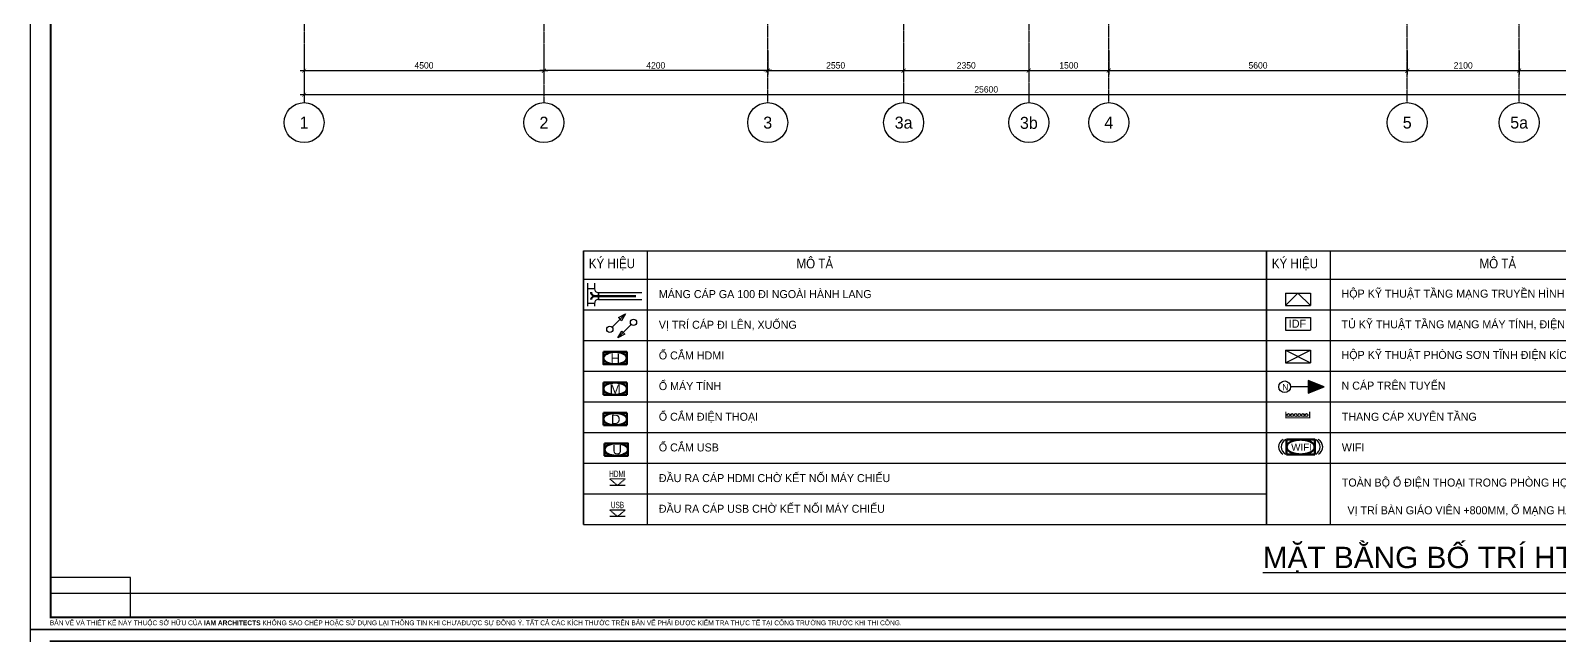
# Model space of a CAD drawing. Header units: inches. Extents: x 1721084 to 1854744, y 225101 to 488646.
# Drawn here: x 1721084 to 1749772, y 287988 to 299326 of the extents above; entities that cross this region are included whole.
import ezdxf
from ezdxf.enums import TextEntityAlignment as Align

# ---------------------------------------------------------------- set-up
doc = ezdxf.new("R2010")
doc.units = ezdxf.units.IN
doc.header["$MEASUREMENT"] = 0
for name, pattern in [('DASHDOT', [25.4, 12.7, -6.35, 0, -6.35]), ('DASHED', [19.05, 12.7, -6.35]), ('X-PL-T3$0$X-GRID-TYPICAL$0$CENTER2', [1.125, 0.75, -0.125, 0.125, -0.125]), ('XR-EX-P-03$0$HIDDEN', [9.525, 6.35, -3.175])]:
    doc.linetypes.add(name, pattern=pattern)
for name, color, linetype in [('0-Khungten', 255, 'Continuous'), ('3', 50, 'Continuous'), ('A-ANNO-DIM 100', 252, 'Continuous'), ('DUCT', 11, 'Continuous'), ('Duong Day', 1, 'Continuous'), ('I.A.M TITLEBLOCK - A2 -H$0$A-TBLK-TEXT', 250, 'Continuous'), ('mang', 5, 'Continuous'), ('PCCC', 11, 'Continuous'), ('PN', 2, 'Continuous'), ('SYMBOL', 1, 'Continuous'), ('TBD', 2, 'Continuous'), ('TEXT', 9, 'Continuous'), ('X-PL-T3$0$A-XREF', 250, 'Continuous'), ('X-PL-T3$0$X-GRID-TYPICAL$0$A-ANNO-DIM 75', 250, 'Continuous'), ('X-PL-T3$0$X-GRID-TYPICAL$0$A-GRID', 250, 'X-PL-T3$0$X-GRID-TYPICAL$0$CENTER2'), ('X-PL-T3$0$X-GRID-TYPICAL$0$A-GRID-SYMB', 250, 'Continuous'), ('X-PL-T3$0$X-PL-T3$0$A-XREF', 250, 'Continuous'), ('Xref$0$noi that13-5-2008$0$ID-FURN-ROOM-N', 6, 'Continuous')]:
    doc.layers.add(name, color=color, linetype=linetype)
for name, color, linetype, lineweight in [('TTLL', 252, 'DASHED', 50), ('XR-EX-P-03$0$OAP040__', 4, 'Continuous', 25), ('XR-EX-P-03$0$OAP6444_COM_E', 30, 'Continuous', 25)]:
    doc.layers.add(name, color=color, linetype=linetype, lineweight=lineweight)
doc.styles.add('ARIAL', font='arial.ttf')
doc.styles.add('I.A.M TITLEBLOCK - A2 -H$0$TITLE BLOCK', font='arial.ttf')
doc.styles.add('TEXT1', font='vharial.ttf', dxfattribs={"width": 0.85, "height": 200})
doc.styles.add('VNCC-text khungdam', font='vhblack.ttf')
doc.styles.add('VNCC-VnAvantH', font='vhavan.ttf')
doc.styles.add('X-PL-T3$0$X-GRID-TYPICAL$0$HDUNGARC', font='vn_vni.shx')
doc.styles.add('X-PL-T3$0$X-GRID-TYPICAL$0$SYMBTEXT', font='VAVON_.TTF')
doc.styles.add('XR-EX-P-03$0$Standard', font='arial.ttf')
doc.styles.add('XR-EX-P-03$0$Vn-Vni', font='vn_vni.shx', dxfattribs={"width": 0.75})
doc.styles.add('Xref$0$noi that13-5-2008$0$Arial', font='arial.ttf')
doc.dimstyles.new('X-PL-T3$0$X-GRID-TYPICAL$0$DIM-75', dxfattribs={"dimscale": 75, "dimtxt": 1.6, "dimasz": 1, "dimexe": 1, "dimexo": 1, "dimgap": 0.5, "dimtad": 1, "dimdec": 0, "dimzin": 0, "dimdsep": 46, "dimtxsty": 'X-PL-T3$0$X-GRID-TYPICAL$0$HDUNGARC', "dimblk": 'X-PL-T3$0$X-GRID-TYPICAL$0$_ArchTick', "dimcen": 2, "dimdle": 1, "dimclrd": 256, "dimclre": 9, "dimclrt": 3, "dimadec": 0, "dimazin": 0, "dimtfac": 1, "dimtdec": 0, "dimtix": 1, "dimtmove": 2, "dimatfit": 2, "dimfxl": 1, "dimtolj": 1, "dimtzin": 0, "dimarcsym": 2})

# ---------------------------------------------------------------- blocks, each defined once
blk = doc.blocks.new('X-PL-T3$0$X-GRID-TYPICAL$0$SYMB-GRID')
blk.add_circle((0, 0), 5)
at = {"color": 2, "style": 'X-PL-T3$0$X-GRID-TYPICAL$0$SYMBTEXT', "flags": 4}
blk.add_attdef('NUM', text='', height=3, dxfattribs=at).set_placement((0, 0), align=Align.MIDDLE)
blk = doc.blocks.new('X-PL-T3$0$X-GRID-TYPICAL$0$_ArchTick')
at = {"color": 0, "linetype": 'ByBlock', "const_width": 0.15}
blk.add_lwpolyline([(-0.5, -0.48), (0.5, 0.52)], dxfattribs=at)
blk = doc.blocks.new('*D350')
at = {"layer": 'Defpoints', "color": 0, "transparency": 16777216}
for p in [(0, -2600), (4500, -2600), (4500, -3050)]:
    blk.add_point(p, dxfattribs=at)
at = {"layer": 'X-PL-T3$0$X-GRID-TYPICAL$0$A-ANNO-DIM 75', "color": 9, "lineweight": -2, "transparency": 16777216}
for p, q in [((0, -2675), (0, -3125)), ((4500, -2675), (4500, -3125))]:
    blk.add_line(p, q, dxfattribs=at)
at = {"layer": 'X-PL-T3$0$X-GRID-TYPICAL$0$A-ANNO-DIM 75', "lineweight": -2, "transparency": 16777216}
blk.add_line((-75, -3050), (4575, -3050), dxfattribs=at)
at = {"layer": 'X-PL-T3$0$X-GRID-TYPICAL$0$A-ANNO-DIM 75', "lineweight": -2, "transparency": 16777216, "xscale": 75, "yscale": 75, "zscale": 75, "rotation": 180}
blk.add_blockref('X-PL-T3$0$X-GRID-TYPICAL$0$_ArchTick', (0, -3050), dxfattribs=at)
at = {"layer": 'X-PL-T3$0$X-GRID-TYPICAL$0$A-ANNO-DIM 75', "lineweight": -2, "transparency": 16777216, "xscale": 75, "yscale": 75, "zscale": 75}
blk.add_blockref('X-PL-T3$0$X-GRID-TYPICAL$0$_ArchTick', (4500, -3050), dxfattribs=at)
at = {"layer": 'X-PL-T3$0$X-GRID-TYPICAL$0$A-ANNO-DIM 75', "color": 3, "transparency": 16777216, "insert": (2250, -2952.5), "char_height": 120, "attachment_point": 5, "style": 'X-PL-T3$0$X-GRID-TYPICAL$0$HDUNGARC'}
blk.add_mtext('\\A1;4500', dxfattribs=at)
blk = doc.blocks.new('*D351')
at = {"layer": 'Defpoints', "color": 0, "transparency": 16777216}
for p in [(8700, -2600), (11250, -2600), (11250, -3050)]:
    blk.add_point(p, dxfattribs=at)
at = {"layer": 'X-PL-T3$0$X-GRID-TYPICAL$0$A-ANNO-DIM 75', "color": 9, "lineweight": -2, "transparency": 16777216}
for p, q in [((8700, -2675), (8700, -3125)), ((11250, -2675), (11250, -3125))]:
    blk.add_line(p, q, dxfattribs=at)
at = {"layer": 'X-PL-T3$0$X-GRID-TYPICAL$0$A-ANNO-DIM 75', "lineweight": -2, "transparency": 16777216}
blk.add_line((8625, -3050), (11325, -3050), dxfattribs=at)
at = {"layer": 'X-PL-T3$0$X-GRID-TYPICAL$0$A-ANNO-DIM 75', "lineweight": -2, "transparency": 16777216, "xscale": 75, "yscale": 75, "zscale": 75, "rotation": 180}
blk.add_blockref('X-PL-T3$0$X-GRID-TYPICAL$0$_ArchTick', (8700, -3050), dxfattribs=at)
at = {"layer": 'X-PL-T3$0$X-GRID-TYPICAL$0$A-ANNO-DIM 75', "lineweight": -2, "transparency": 16777216, "xscale": 75, "yscale": 75, "zscale": 75}
blk.add_blockref('X-PL-T3$0$X-GRID-TYPICAL$0$_ArchTick', (11250, -3050), dxfattribs=at)
at = {"layer": 'X-PL-T3$0$X-GRID-TYPICAL$0$A-ANNO-DIM 75', "color": 3, "transparency": 16777216, "insert": (9975, -2952.5), "char_height": 120, "attachment_point": 5, "style": 'X-PL-T3$0$X-GRID-TYPICAL$0$HDUNGARC'}
blk.add_mtext('\\A1;2550', dxfattribs=at)
blk = doc.blocks.new('*D352')
at = {"layer": 'Defpoints', "color": 0, "transparency": 16777216}
for p in [(15100, -2600), (20700, -2600), (20700, -3050)]:
    blk.add_point(p, dxfattribs=at)
at = {"layer": 'X-PL-T3$0$X-GRID-TYPICAL$0$A-ANNO-DIM 75', "color": 9, "lineweight": -2, "transparency": 16777216}
for p, q in [((15100, -2675), (15100, -3125)), ((20700, -2675), (20700, -3125))]:
    blk.add_line(p, q, dxfattribs=at)
at = {"layer": 'X-PL-T3$0$X-GRID-TYPICAL$0$A-ANNO-DIM 75', "lineweight": -2, "transparency": 16777216}
blk.add_line((15025, -3050), (20775, -3050), dxfattribs=at)
at = {"layer": 'X-PL-T3$0$X-GRID-TYPICAL$0$A-ANNO-DIM 75', "lineweight": -2, "transparency": 16777216, "xscale": 75, "yscale": 75, "zscale": 75, "rotation": 180}
blk.add_blockref('X-PL-T3$0$X-GRID-TYPICAL$0$_ArchTick', (15100, -3050), dxfattribs=at)
at = {"layer": 'X-PL-T3$0$X-GRID-TYPICAL$0$A-ANNO-DIM 75', "lineweight": -2, "transparency": 16777216, "xscale": 75, "yscale": 75, "zscale": 75}
blk.add_blockref('X-PL-T3$0$X-GRID-TYPICAL$0$_ArchTick', (20700, -3050), dxfattribs=at)
at = {"layer": 'X-PL-T3$0$X-GRID-TYPICAL$0$A-ANNO-DIM 75', "color": 3, "transparency": 16777216, "insert": (17900, -2952.5), "char_height": 120, "attachment_point": 5, "style": 'X-PL-T3$0$X-GRID-TYPICAL$0$HDUNGARC'}
blk.add_mtext('\\A1;5600', dxfattribs=at)
blk = doc.blocks.new('*D353')
at = {"layer": 'Defpoints', "color": 0, "transparency": 16777216}
for p in [(20700, -2600), (22800, -2600), (22800, -3050)]:
    blk.add_point(p, dxfattribs=at)
at = {"layer": 'X-PL-T3$0$X-GRID-TYPICAL$0$A-ANNO-DIM 75', "color": 9, "lineweight": -2, "transparency": 16777216}
for p, q in [((20700, -2675), (20700, -3125)), ((22800, -2675), (22800, -3125))]:
    blk.add_line(p, q, dxfattribs=at)
at = {"layer": 'X-PL-T3$0$X-GRID-TYPICAL$0$A-ANNO-DIM 75', "lineweight": -2, "transparency": 16777216}
blk.add_line((20625, -3050), (22875, -3050), dxfattribs=at)
at = {"layer": 'X-PL-T3$0$X-GRID-TYPICAL$0$A-ANNO-DIM 75', "lineweight": -2, "transparency": 16777216, "xscale": 75, "yscale": 75, "zscale": 75, "rotation": 180}
blk.add_blockref('X-PL-T3$0$X-GRID-TYPICAL$0$_ArchTick', (20700, -3050), dxfattribs=at)
at = {"layer": 'X-PL-T3$0$X-GRID-TYPICAL$0$A-ANNO-DIM 75', "lineweight": -2, "transparency": 16777216, "xscale": 75, "yscale": 75, "zscale": 75}
blk.add_blockref('X-PL-T3$0$X-GRID-TYPICAL$0$_ArchTick', (22800, -3050), dxfattribs=at)
at = {"layer": 'X-PL-T3$0$X-GRID-TYPICAL$0$A-ANNO-DIM 75', "color": 3, "transparency": 16777216, "insert": (21750, -2953), "char_height": 120, "attachment_point": 5, "style": 'X-PL-T3$0$X-GRID-TYPICAL$0$HDUNGARC'}
blk.add_mtext('\\A1;2100', dxfattribs=at)
blk = doc.blocks.new('*D354')
at = {"layer": 'Defpoints', "color": 0, "transparency": 16777216}
for p in [(0, -2600), (25600, -2600), (25600, -3500)]:
    blk.add_point(p, dxfattribs=at)
at = {"layer": 'X-PL-T3$0$X-GRID-TYPICAL$0$A-ANNO-DIM 75', "color": 9, "lineweight": -2, "transparency": 16777216}
for p, q in [((0, -2675), (0, -3575)), ((25600, -2675), (25600, -3575))]:
    blk.add_line(p, q, dxfattribs=at)
at = {"layer": 'X-PL-T3$0$X-GRID-TYPICAL$0$A-ANNO-DIM 75', "lineweight": -2, "transparency": 16777216}
blk.add_line((-75, -3500), (25675, -3500), dxfattribs=at)
at = {"layer": 'X-PL-T3$0$X-GRID-TYPICAL$0$A-ANNO-DIM 75', "lineweight": -2, "transparency": 16777216, "xscale": 75, "yscale": 75, "zscale": 75, "rotation": 180}
blk.add_blockref('X-PL-T3$0$X-GRID-TYPICAL$0$_ArchTick', (0, -3500), dxfattribs=at)
at = {"layer": 'X-PL-T3$0$X-GRID-TYPICAL$0$A-ANNO-DIM 75', "lineweight": -2, "transparency": 16777216, "xscale": 75, "yscale": 75, "zscale": 75}
blk.add_blockref('X-PL-T3$0$X-GRID-TYPICAL$0$_ArchTick', (25600, -3500), dxfattribs=at)
at = {"layer": 'X-PL-T3$0$X-GRID-TYPICAL$0$A-ANNO-DIM 75', "color": 3, "transparency": 16777216, "insert": (12800, -3402.5), "char_height": 120, "attachment_point": 5, "style": 'X-PL-T3$0$X-GRID-TYPICAL$0$HDUNGARC'}
blk.add_mtext('\\A1;25600', dxfattribs=at)
blk = doc.blocks.new('*D364')
at = {"layer": 'Defpoints', "color": 0, "transparency": 16777216}
for p in [(4500, -2600), (8700, -2600), (4500, -3050)]:
    blk.add_point(p, dxfattribs=at)
at = {"layer": 'X-PL-T3$0$X-GRID-TYPICAL$0$A-ANNO-DIM 75', "color": 9, "lineweight": -2, "transparency": 16777216}
for p, q in [((4500, -2675), (4500, -3125)), ((8700, -2675), (8700, -3125))]:
    blk.add_line(p, q, dxfattribs=at)
at = {"layer": 'X-PL-T3$0$X-GRID-TYPICAL$0$A-ANNO-DIM 75', "lineweight": -2, "transparency": 16777216}
blk.add_line((8775, -3050), (4425, -3050), dxfattribs=at)
at = {"layer": 'X-PL-T3$0$X-GRID-TYPICAL$0$A-ANNO-DIM 75', "lineweight": -2, "transparency": 16777216, "xscale": 75, "yscale": 75, "zscale": 75, "rotation": 180}
blk.add_blockref('X-PL-T3$0$X-GRID-TYPICAL$0$_ArchTick', (4500, -3050), dxfattribs=at)
at = {"layer": 'X-PL-T3$0$X-GRID-TYPICAL$0$A-ANNO-DIM 75', "lineweight": -2, "transparency": 16777216, "xscale": 75, "yscale": 75, "zscale": 75}
blk.add_blockref('X-PL-T3$0$X-GRID-TYPICAL$0$_ArchTick', (8700, -3050), dxfattribs=at)
at = {"layer": 'X-PL-T3$0$X-GRID-TYPICAL$0$A-ANNO-DIM 75', "color": 3, "transparency": 16777216, "insert": (6600, -2952.5), "char_height": 120, "attachment_point": 5, "style": 'X-PL-T3$0$X-GRID-TYPICAL$0$HDUNGARC'}
blk.add_mtext('\\A1;4200', dxfattribs=at)
blk = doc.blocks.new('*D343')
at = {"layer": 'Defpoints', "color": 0, "transparency": 16777216}
for p in [(22800, -2600), (25600, -2600), (25600, -3050)]:
    blk.add_point(p, dxfattribs=at)
at = {"layer": 'X-PL-T3$0$X-GRID-TYPICAL$0$A-ANNO-DIM 75', "color": 9, "lineweight": -2, "transparency": 16777216}
for p, q in [((22800, -2675), (22800, -3125)), ((25600, -2675), (25600, -3125))]:
    blk.add_line(p, q, dxfattribs=at)
at = {"layer": 'X-PL-T3$0$X-GRID-TYPICAL$0$A-ANNO-DIM 75', "lineweight": -2, "transparency": 16777216}
blk.add_line((22725, -3050), (25675, -3050), dxfattribs=at)
at = {"layer": 'X-PL-T3$0$X-GRID-TYPICAL$0$A-ANNO-DIM 75', "lineweight": -2, "transparency": 16777216, "xscale": 75, "yscale": 75, "zscale": 75, "rotation": 180}
blk.add_blockref('X-PL-T3$0$X-GRID-TYPICAL$0$_ArchTick', (22800, -3050), dxfattribs=at)
at = {"layer": 'X-PL-T3$0$X-GRID-TYPICAL$0$A-ANNO-DIM 75', "lineweight": -2, "transparency": 16777216, "xscale": 75, "yscale": 75, "zscale": 75}
blk.add_blockref('X-PL-T3$0$X-GRID-TYPICAL$0$_ArchTick', (25600, -3050), dxfattribs=at)
at = {"layer": 'X-PL-T3$0$X-GRID-TYPICAL$0$A-ANNO-DIM 75', "color": 3, "transparency": 16777216, "insert": (24200, -2953), "char_height": 120, "attachment_point": 5, "style": 'X-PL-T3$0$X-GRID-TYPICAL$0$HDUNGARC'}
blk.add_mtext('\\A1;2800', dxfattribs=at)
blk = doc.blocks.new('*D366')
at = {"layer": 'Defpoints', "color": 0, "transparency": 16777216}
for p in [(11250, -2600), (13600, -2600), (13600, -3050)]:
    blk.add_point(p, dxfattribs=at)
at = {"layer": 'X-PL-T3$0$X-GRID-TYPICAL$0$A-ANNO-DIM 75', "color": 9, "lineweight": -2, "transparency": 16777216}
for p, q in [((11250, -2675), (11250, -3125)), ((13600, -2675), (13600, -3125))]:
    blk.add_line(p, q, dxfattribs=at)
at = {"layer": 'X-PL-T3$0$X-GRID-TYPICAL$0$A-ANNO-DIM 75', "lineweight": -2, "transparency": 16777216}
blk.add_line((11175, -3050), (13675, -3050), dxfattribs=at)
at = {"layer": 'X-PL-T3$0$X-GRID-TYPICAL$0$A-ANNO-DIM 75', "lineweight": -2, "transparency": 16777216, "xscale": 75, "yscale": 75, "zscale": 75, "rotation": 180}
blk.add_blockref('X-PL-T3$0$X-GRID-TYPICAL$0$_ArchTick', (11250, -3050), dxfattribs=at)
at = {"layer": 'X-PL-T3$0$X-GRID-TYPICAL$0$A-ANNO-DIM 75', "lineweight": -2, "transparency": 16777216, "xscale": 75, "yscale": 75, "zscale": 75}
blk.add_blockref('X-PL-T3$0$X-GRID-TYPICAL$0$_ArchTick', (13600, -3050), dxfattribs=at)
at = {"layer": 'X-PL-T3$0$X-GRID-TYPICAL$0$A-ANNO-DIM 75', "color": 3, "transparency": 16777216, "insert": (12425, -2952.5), "char_height": 120, "attachment_point": 5, "style": 'X-PL-T3$0$X-GRID-TYPICAL$0$HDUNGARC'}
blk.add_mtext('\\A1;2350', dxfattribs=at)
blk = doc.blocks.new('*D367')
at = {"layer": 'Defpoints', "color": 0, "transparency": 16777216}
for p in [(13600, -2600), (15100, -2600), (15100, -3050)]:
    blk.add_point(p, dxfattribs=at)
at = {"layer": 'X-PL-T3$0$X-GRID-TYPICAL$0$A-ANNO-DIM 75', "color": 9, "lineweight": -2, "transparency": 16777216}
for p, q in [((13600, -2675), (13600, -3125)), ((15100, -2675), (15100, -3125))]:
    blk.add_line(p, q, dxfattribs=at)
at = {"layer": 'X-PL-T3$0$X-GRID-TYPICAL$0$A-ANNO-DIM 75', "lineweight": -2, "transparency": 16777216}
blk.add_line((13525, -3050), (15175, -3050), dxfattribs=at)
at = {"layer": 'X-PL-T3$0$X-GRID-TYPICAL$0$A-ANNO-DIM 75', "lineweight": -2, "transparency": 16777216, "xscale": 75, "yscale": 75, "zscale": 75, "rotation": 180}
blk.add_blockref('X-PL-T3$0$X-GRID-TYPICAL$0$_ArchTick', (13600, -3050), dxfattribs=at)
at = {"layer": 'X-PL-T3$0$X-GRID-TYPICAL$0$A-ANNO-DIM 75', "lineweight": -2, "transparency": 16777216, "xscale": 75, "yscale": 75, "zscale": 75}
blk.add_blockref('X-PL-T3$0$X-GRID-TYPICAL$0$_ArchTick', (15100, -3050), dxfattribs=at)
at = {"layer": 'X-PL-T3$0$X-GRID-TYPICAL$0$A-ANNO-DIM 75', "color": 3, "transparency": 16777216, "insert": (14350, -2952.5), "char_height": 120, "attachment_point": 5, "style": 'X-PL-T3$0$X-GRID-TYPICAL$0$HDUNGARC'}
blk.add_mtext('\\A1;1500', dxfattribs=at)
blk = doc.blocks.new('I.A.M TITLEBLOCK - A2 -H')
at = {"const_width": 0.5}
blk.add_lwpolyline([(5, 3), (592, 3), (590, 417), (5, 417)], close=True, dxfattribs=at)
at = {"layer": 'Defpoints'}
blk.add_lwpolyline([(0, 420), (594, 420), (594, 0), (0, 0)], close=True, dxfattribs=at)
at = {"layer": 'Defpoints', "color": 8}
blk.add_lwpolyline([(5, 3), (25, 3), (25, 13), (5, 13)], close=True, dxfattribs=at)
at = {"layer": 'I.A.M TITLEBLOCK - A2 -H$0$A-TBLK-TEXT', "color": 2, "lineweight": 0, "insert": (4.81, 2.24), "char_height": 1.2, "width": 216.8663, "attachment_point": 1, "style": 'I.A.M TITLEBLOCK - A2 -H$0$TITLE BLOCK'}
blk.add_mtext('\\pt1.8;{\\fVNI-Avo|b0|i0|c0|p2;BAÛN VEÕ VAØ THIEÁT KEÁ NAØY THUOÄC SÔÛ HÖÕU CUÛA \\fVNI-Avo|b1|i0|c0|p2;IAM ARCHITECTS\\fVNI-Avo|b0|i0|c0|p2; KHOÂNG SAO CHEÙP HOAËC SÖÛ DUÏNG LAÏI THOÂNG TIN KHI CHÖAÑÖÔÏC SÖÏ ÑOÀNG YÙ. TAÁT CAÛ CAÙC KÍCH THÖÔÙC TREÂN BAÛN VEÕ PHAÛI ÑÖÔÏC KIEÅM TRA THÖÏC TEÁ TAÏI COÂNG TRÖÔØNG TRÖÔÙC KHI THI COÂNG.}', dxfattribs=at)
blk = doc.blocks.new('O MANG')
at = {"layer": 'TTLL', "color": 2, "linetype": 'ByBlock', "ltscale": 250}
blk.add_lwpolyline([(-192676, 105212), (-192091, 105212), (-192091, 104905), (-192676, 104905)], close=True, dxfattribs=at)
at = {"layer": 'TTLL', "color": 7, "linetype": 'ByBlock', "ltscale": 250}
blk.add_ellipse((-192383, 105059), major_axis=(-293, 0), ratio=0.525838, dxfattribs=at)
at = {"layer": 'Xref$0$noi that13-5-2008$0$ID-FURN-ROOM-N', "insert": (-192611, 104931), "char_height": 236.4, "width": 579.73, "attachment_point": 7, "style": 'Xref$0$noi that13-5-2008$0$Arial'}
blk.add_mtext(' M', dxfattribs=at)
blk = doc.blocks.new('O DIEN THOAI')
at = {"layer": 'TTLL', "color": 2, "linetype": 'ByBlock', "ltscale": 250}
blk.add_lwpolyline([(-192674, 104452), (-192089, 104452), (-192089, 104145), (-192674, 104145)], close=True, dxfattribs=at)
at = {"layer": 'TTLL', "color": 7, "linetype": 'ByBlock', "ltscale": 250}
blk.add_ellipse((-192382, 104299), major_axis=(-293, 0), ratio=0.525838, dxfattribs=at)
at = {"layer": 'Xref$0$noi that13-5-2008$0$ID-FURN-ROOM-N', "insert": (-192581, 104176), "char_height": 236.4, "width": 579.73, "attachment_point": 7, "style": 'Xref$0$noi that13-5-2008$0$Arial'}
blk.add_mtext(' D', dxfattribs=at)
blk = doc.blocks.new('SDGDFSGF')
at = {"layer": 'SYMBOL', "color": 1}
for p, q in [((-192312, 106329), (-191979, 106661)), ((-192312, 106329), (-191979, 106661)), ((-192312, 106329), (-192218, 106501)), ((-192312, 106329), (-192218, 106501)), ((-192139, 106423), (-192312, 106329)), ((-192139, 106423), (-192312, 106329)), ((-192218, 106501), (-192139, 106423)), ((-192218, 106501), (-192139, 106423))]:
    blk.add_line(p, q, dxfattribs=at)
at = {"layer": 'SYMBOL', "color": 1, "linetype": 'Continuous'}
blk.add_circle((-191924, 106717), 78.4, dxfattribs=at)
blk.add_circle((-191924, 106717), 78.4, dxfattribs=at)
blk = doc.blocks.new('05-A')
at = {"layer": '3'}
blk.add_hatch(color=3, dxfattribs=at).paths.add_polyline_path([(-259, 102), (-259, -102), (0, 0)])
at = {"layer": '3', "color": 3}
blk.add_lwpolyline([(0, 0), (-259, 102), (-259, -102)], close=True, dxfattribs=at)
blk = doc.blocks.new('LR')
at = {"layer": 'TTLL'}
blk.add_blockref('05-A', (0, 0), dxfattribs=at)
blk = doc.blocks.new('XR-EX-P-03$0$TEL')
at = {"linetype": 'XR-EX-P-03$0$HIDDEN'}
for p, q in [((5405, 19800), (5315, 19875)), ((5495, 19875), (5405, 19800))]:
    blk.add_line(p, q, dxfattribs=at)
at = {"color": 0}
for points in [[(5315, 19875), (5495, 19875)], [(5315, 19800), (5495, 19800)]]:
    blk.add_lwpolyline(points, dxfattribs=at)
at = {"style": 'XR-EX-P-03$0$Standard', "width": 0.8}
blk.add_attdef('1', text='', height=150, dxfattribs=at).set_placement((5405, 19900), align=Align.BOTTOM_CENTER)
blk = doc.blocks.new('*U681')
at = {"layer": 'XR-EX-P-03$0$OAP6444_COM_E', "xscale": 1.333333333333333, "yscale": 1.333333333333333, "zscale": 1.333333333333333}
blk.add_blockref('XR-EX-P-03$0$TEL', (-7207, -26400), dxfattribs=at)
at = {"layer": 'XR-EX-P-03$0$OAP040__', "style": 'XR-EX-P-03$0$Vn-Vni', "width": 0.75}
blk.add_attdef('N_1', text='', height=200, dxfattribs=at).set_placement((0, 100), align=Align.BOTTOM_CENTER)
blk = doc.blocks.new('EWWEW')
at = {"layer": 'DUCT', "color": 6, "lineweight": -2}
for centre, start, end in [((1744659, 291523), 117.6322, 240.9148), ((1744708, 291520), 117.6322, 240.9148), ((1745123, 291520), 299.0852, 62.3678), ((1745172, 291523), 299.0852, 62.3678)]:
    blk.add_arc(centre, 157, start, end, dxfattribs=at)
at = {"layer": 'TTLL', "color": 2, "linetype": 'ByBlock', "ltscale": 250}
blk.add_lwpolyline([(1744652, 291659), (1745179, 291659), (1745179, 291382), (1744652, 291382)], close=True, dxfattribs=at)
at = {"layer": 'TTLL', "color": 7, "linetype": 'ByBlock', "ltscale": 250}
blk.add_ellipse((1744916, 291520), major_axis=(-263, 0), ratio=0.525838, dxfattribs=at)
at = {"layer": 'Xref$0$noi that13-5-2008$0$ID-FURN-ROOM-N', "insert": (1744738, 291450), "char_height": 133, "width": 326.1, "attachment_point": 7, "style": 'Xref$0$noi that13-5-2008$0$Arial'}
blk.add_mtext(' WIFI', dxfattribs=at)
blk = doc.blocks.new('X-PL-T3$0$X-GRID-TYPICAL')
at = {"layer": 'X-PL-T3$0$X-GRID-TYPICAL$0$A-GRID', "ltscale": 8}
for p, q in [((0, 14420), (0, -3650)), ((4500, 14420), (4500, -3650)), ((8700, -3650), (8700, 14420)), ((15100, -3650), (15100, 14420)), ((20700, -3650), (20700, 14420)), ((22800, -3650), (22800, 4500))]:
    blk.add_line(p, q, dxfattribs=at)
for points in [[(11250, 4500), (11250, -3650)], [(13600, 4500), (13600, -3650)]]:
    blk.add_lwpolyline(points, dxfattribs=at)
at = {"layer": 'X-PL-T3$0$X-GRID-TYPICAL$0$A-GRID-SYMB'}
ref = blk.add_blockref('X-PL-T3$0$X-GRID-TYPICAL$0$SYMB-GRID', (0, -4025), dxfattribs=dict(at, xscale=75, yscale=75, zscale=75))
ref.add_attrib('NUM', '1', dxfattribs={"layer": '0', "color": 2, "height": 225, "style": 'X-PL-T3$0$X-GRID-TYPICAL$0$SYMBTEXT'}).set_placement((0, -4025), align=Align.MIDDLE)
ref = blk.add_blockref('X-PL-T3$0$X-GRID-TYPICAL$0$SYMB-GRID', (4500, -4025), dxfattribs=dict(at, xscale=75, yscale=75, zscale=75))
ref.add_attrib('NUM', '2', dxfattribs={"layer": '0', "color": 2, "height": 225, "style": 'X-PL-T3$0$X-GRID-TYPICAL$0$SYMBTEXT'}).set_placement((4500, -4025), align=Align.MIDDLE)
ref = blk.add_blockref('X-PL-T3$0$X-GRID-TYPICAL$0$SYMB-GRID', (8700, -4025), dxfattribs=dict(at, xscale=75, yscale=75, zscale=75))
ref.add_attrib('NUM', '3', dxfattribs={"layer": '0', "color": 2, "height": 225, "style": 'X-PL-T3$0$X-GRID-TYPICAL$0$SYMBTEXT'}).set_placement((8700, -4025), align=Align.MIDDLE)
ref = blk.add_blockref('X-PL-T3$0$X-GRID-TYPICAL$0$SYMB-GRID', (11250, -4025), dxfattribs=dict(at, xscale=75, yscale=75, zscale=75))
ref.add_attrib('NUM', '3a', dxfattribs={"layer": '0', "color": 2, "height": 225, "style": 'X-PL-T3$0$X-GRID-TYPICAL$0$SYMBTEXT'}).set_placement((11250, -4025), align=Align.MIDDLE)
ref = blk.add_blockref('X-PL-T3$0$X-GRID-TYPICAL$0$SYMB-GRID', (13600, -4025), dxfattribs=dict(at, xscale=75, yscale=75, zscale=75))
ref.add_attrib('NUM', '3b', dxfattribs={"layer": '0', "color": 2, "height": 225, "style": 'X-PL-T3$0$X-GRID-TYPICAL$0$SYMBTEXT'}).set_placement((13600, -4025), align=Align.MIDDLE)
ref = blk.add_blockref('X-PL-T3$0$X-GRID-TYPICAL$0$SYMB-GRID', (15100, -4025), dxfattribs=dict(at, xscale=75, yscale=75, zscale=75))
ref.add_attrib('NUM', '4', dxfattribs={"layer": '0', "color": 2, "height": 225, "style": 'X-PL-T3$0$X-GRID-TYPICAL$0$SYMBTEXT'}).set_placement((15100, -4025), align=Align.MIDDLE)
ref = blk.add_blockref('X-PL-T3$0$X-GRID-TYPICAL$0$SYMB-GRID', (20700, -4025), dxfattribs=dict(at, xscale=75, yscale=75, zscale=75))
ref.add_attrib('NUM', '5', dxfattribs={"layer": '0', "color": 2, "height": 225, "style": 'X-PL-T3$0$X-GRID-TYPICAL$0$SYMBTEXT'}).set_placement((20700, -4025), align=Align.MIDDLE)
ref = blk.add_blockref('X-PL-T3$0$X-GRID-TYPICAL$0$SYMB-GRID', (22800, -4025), dxfattribs=dict(at, xscale=75, yscale=75, zscale=75))
ref.add_attrib('NUM', '5a', dxfattribs={"layer": '0', "color": 2, "height": 225, "style": 'X-PL-T3$0$X-GRID-TYPICAL$0$SYMBTEXT'}).set_placement((22800, -4025), align=Align.MIDDLE)
at = {"layer": 'X-PL-T3$0$X-GRID-TYPICAL$0$A-ANNO-DIM 75'}
for base, p1, p2, picture, middle in [((4500, -3050), (0, -2600), (4500, -2600), '*D350', (2250, -2952.5)), ((25600, -3500), (0, -2600), (25600, -2600), '*D354', (12800, -3402.5)), ((11250, -3050), (8700, -2600), (11250, -2600), '*D351', (9975, -2952.5)), ((13600, -3050), (11250, -2600), (13600, -2600), '*D366', (12425, -2952.5)), ((15100, -3050), (13600, -2600), (15100, -2600), '*D367', (14350, -2952.5)), ((20700, -3050), (15100, -2600), (20700, -2600), '*D352', (17900, -2952.5)), ((22800, -3050), (20700, -2600), (22800, -2600), '*D353', (21750, -2952.5)), ((25600, -3050), (22800, -2600), (25600, -2600), '*D343', (24200, -2952.5))]:
    dim = blk.add_linear_dim(base=base, p1=p1, p2=p2, dimstyle='X-PL-T3$0$X-GRID-TYPICAL$0$DIM-75', dxfattribs=at)
    dim.commit()
    dim.dimension.update_dxf_attribs({"geometry": picture, "text_midpoint": middle})
dim = blk.add_linear_dim(base=(4500, -3050), p1=(8700, -2600), p2=(4500, -2600), angle=180, dimstyle='X-PL-T3$0$X-GRID-TYPICAL$0$DIM-75', dxfattribs=at)
dim.commit()
dim.dimension.update_dxf_attribs({"geometry": '*D364', "text_midpoint": (6600, -2952.5)})
blk = doc.blocks.new('X-PL-T3$0$X-PL-T3')
at = {"layer": 'Defpoints', "color": 5}
blk.add_lwpolyline([(34318, -12850), (-4757, -12850), (-4757, 17750), (34318, 17750)], close=True, dxfattribs=at)
at = {"layer": 'X-PL-T3$0$X-PL-T3$0$A-XREF'}
blk.add_blockref('X-PL-T3$0$X-GRID-TYPICAL', (0, 0), dxfattribs=at)
blk = doc.blocks.new('X-PL-T3')
at = {"layer": 'X-PL-T3$0$A-XREF'}
blk.add_blockref('X-PL-T3$0$X-PL-T3', (0, 0), dxfattribs=at)

msp = doc.modelspace()

# ---------------------------------------------------------------- block references
msp.add_blockref('X-PL-T3', (1726215.8, 301626.4))
at = {"layer": 'A-ANNO-DIM 100', "xscale": 75, "yscale": 75, "zscale": 75}
msp.add_blockref('I.A.M TITLEBLOCK - A2 -H', (1721083.5, 256601), dxfattribs=at)

# ---------------------------------------------------------------- next in the draw order: linework, layer by layer
for centre in [(1744687.6, 292118.2), (1744687.6, 292118.2), (1744755.1, 292118.2), (1744755.1, 292118.2), (1744822.6, 292118.2), (1744822.6, 292118.2), (1744890.1, 292118.2), (1744890.1, 292118.2), (1744957.6, 292118.2), (1744957.6, 292118.2), (1745025.1, 292118.2), (1745025.1, 292118.2)]:
    msp.add_circle(centre, 28.1)
at = {"layer": '3', "linetype": 'Continuous'}
msp.add_line((1745358.7, 292648.7), (1744725.2, 292648.7), dxfattribs=at)
at = {"layer": 'mang'}
for p, q in [((1731536.2, 294594.3), (1731536.2, 294162.7)), ((1731665.7, 294486.4), (1731536.2, 294486.4)), ((1731665.7, 294594.3), (1731665.7, 294486.4)), ((1731737.6, 294414.4), (1732552.2, 294414.4)), ((1731737.6, 294414.4), (1731737.6, 294285)), ((1731665.7, 294213), (1731536.2, 294213)), ((1731665.7, 294213), (1731665.7, 294162.7)), ((1731737.6, 294285), (1732553.9, 294285))]:
    msp.add_line(p, q, dxfattribs=at)
for centre, start, end in [((1731737.6, 294486.4), 180, 270), ((1731737.6, 294213), 90, 180)]:
    msp.add_arc(centre, 71.9, start, end, dxfattribs=at)
at = {"layer": 'PCCC', "const_width": 22.5}
msp.add_lwpolyline([(1745086.6, 292179.8), (1745086.6, 292067.3), (1744636.6, 292067.3), (1744636.6, 292179.8)], dxfattribs=at)
msp.add_lwpolyline([(1745086.6, 292179.8), (1745086.6, 292067.3), (1744636.6, 292067.3), (1744636.6, 292179.8)], dxfattribs=at)
at = {"layer": 'PN', "color": 4, "linetype": 'Continuous'}
for p, q in [((1731665.7, 294350.1), (1731665.7, 294349.3)), ((1731737.6, 294285), (1731737.6, 294414.4))]:
    msp.add_line(p, q, dxfattribs=at)
at = {"layer": 'SYMBOL', "color": 2, "linetype": 'Continuous'}
for p, q in [((1744629.9, 294170.8), (1744865, 294405.8)), ((1744629.9, 294405.8), (1744629.9, 294170.8)), ((1744629.9, 294405.8), (1745100.1, 294405.8)), ((1744865, 294405.8), (1745100.1, 294170.8)), ((1745100.1, 294405.8), (1745100.1, 294170.8)), ((1744629.9, 294170.8), (1745100.1, 294170.8)), ((1744629.9, 293097.6), (1745100.1, 293332.6)), ((1744629.9, 293332.6), (1744629.9, 293097.6)), ((1744629.9, 293332.6), (1745100.1, 293332.6)), ((1744629.9, 293332.6), (1745100.1, 293097.6)), ((1745100.1, 293332.6), (1745100.1, 293097.6)), ((1744629.9, 293097.6), (1745100.1, 293097.6))]:
    msp.add_line(p, q, dxfattribs=at)
at = {"layer": 'SYMBOL', "color": 1}
for p, q in [((1732243.9, 294015.6), (1731994.6, 293766.3)), ((1732243.9, 294015.6), (1731994.6, 293766.3)), ((1732243.9, 294015.6), (1731994.6, 293766.3)), ((1732243.9, 294015.6), (1731994.6, 293766.3)), ((1732114.8, 293945.2), (1732243.9, 294015.6)), ((1732114.8, 293945.2), (1732243.9, 294015.6)), ((1732114.8, 293945.2), (1732243.9, 294015.6)), ((1732114.8, 293945.2), (1732243.9, 294015.6)), ((1732173.8, 293886.4), (1732114.8, 293945.2)), ((1732173.8, 293886.4), (1732114.8, 293945.2)), ((1732173.8, 293886.4), (1732114.8, 293945.2)), ((1732173.8, 293886.4), (1732114.8, 293945.2)), ((1732243.9, 294015.6), (1732173.8, 293886.4)), ((1732243.9, 294015.6), (1732173.8, 293886.4)), ((1732243.9, 294015.6), (1732173.8, 293886.4)), ((1732243.9, 294015.6), (1732173.8, 293886.4))]:
    msp.add_line(p, q, dxfattribs=at)
at = {"layer": 'SYMBOL', "color": 5, "linetype": 'Continuous'}
for p, q in [((1744629.9, 293948.5), (1745100.1, 293948.5)), ((1744629.9, 293948.5), (1744629.9, 293713.4)), ((1745100.1, 293948.5), (1745100.1, 293713.4)), ((1744629.9, 293713.4), (1745100.1, 293713.4))]:
    msp.add_line(p, q, dxfattribs=at)
at = {"layer": 'SYMBOL', "color": 1, "linetype": 'Continuous'}
msp.add_circle((1731953, 293724.7), 58.8, dxfattribs=at)
msp.add_circle((1731953, 293724.7), 58.8, dxfattribs=at)
msp.add_circle((1731953, 293724.7), 58.8, dxfattribs=at)
msp.add_circle((1731953, 293724.7), 58.8, dxfattribs=at)
at = {"layer": 'SYMBOL', "color": 1}
msp.add_solid([(1732211.9, 294349.7), (1732106, 294327.5), (1732106, 294371.9)], dxfattribs=at)
at = {"layer": 'TBD'}
msp.add_circle((1744616.1, 292648.7), 109.1, dxfattribs=at)
at = {"layer": 'TEXT', "color": 3}
for p, q in [((1731457.7, 295198), (1744137.4, 295198)), ((1731457.7, 295198), (1731457.7, 290064.4)), ((1731457.7, 295198), (1744274.2, 295198)), ((1731457.7, 290064.4), (1731457.7, 295198)), ((1732655.1, 295198), (1732655.1, 290064.4)), ((1744274.2, 295198), (1744274.2, 290064.4)), ((1744274.2, 295198), (1756953.8, 295198)), ((1744274.2, 295198), (1744274.2, 290064.4)), ((1744274.2, 295198), (1757090.6, 295198)), ((1744274.2, 290064.4), (1744274.2, 295198)), ((1745471.6, 295198), (1745471.6, 290064.4)), ((1731457.7, 294663.6), (1744274.2, 294663.6)), ((1731457.7, 294663.6), (1744274.2, 294663.6)), ((1731457.7, 294663.6), (1744274.2, 294663.6)), ((1731457.7, 294663.6), (1744274.2, 294663.6)), ((1744274.2, 294663.6), (1757090.6, 294663.6)), ((1744274.2, 294663.6), (1757090.6, 294663.6)), ((1744274.2, 294663.6), (1757090.6, 294663.6)), ((1744274.2, 294663.6), (1757090.6, 294663.6)), ((1731457.7, 294088.7), (1744274.2, 294088.7)), ((1731457.7, 294088.7), (1744274.2, 294088.7)), ((1744274.2, 294088.7), (1757090.6, 294088.7)), ((1744274.2, 294088.7), (1757090.6, 294088.7)), ((1731457.7, 293513.8), (1744274.2, 293513.8)), ((1744274.2, 293513.8), (1757090.6, 293513.8)), ((1731457.7, 292938.9), (1744274.2, 292938.9)), ((1744274.2, 292938.9), (1757090.6, 292938.9)), ((1731457.7, 292364), (1744274.2, 292364)), ((1744274.2, 292364), (1757090.6, 292364)), ((1731457.7, 291789.1), (1757090.6, 291789.1)), ((1731457.7, 291214.2), (1744274.2, 291214.2)), ((1731457.7, 291214.2), (1744274.2, 291214.2)), ((1731457.7, 291214.2), (1757090.6, 291214.2)), ((1731457.7, 290639.3), (1744274.2, 290639.3)), ((1731457.7, 290064.4), (1744274.2, 290064.4)), ((1744274.2, 290064.4), (1757090.6, 290064.4))]:
    msp.add_line(p, q, dxfattribs=at)
at = {"layer": 'TTLL'}
msp.add_line((1731672.9, 294349.7), (1732443.4, 294349.7), dxfattribs=at)
at = {"layer": 'TTLL', "color": 2, "linetype": 'ByBlock', "ltscale": 250}
for points in [[(1731832.6, 293302.8), (1732271.4, 293302.8), (1732271.4, 293072), (1731832.6, 293072)], [(1731854.2, 291587), (1732293.1, 291587), (1732293.1, 291356.3), (1731854.2, 291356.3)]]:
    msp.add_lwpolyline(points, close=True, dxfattribs=at)
at = {"layer": 'TTLL'}
for centre, start, end in [((1731672.9, 294421.6), 180, 270), ((1731672.9, 294277.8), 90, 180)]:
    msp.add_arc(centre, 71.9, start, end, dxfattribs=at)
at = {"layer": 'TTLL', "color": 7, "linetype": 'ByBlock', "ltscale": 250}
for centre in [(1732052, 293187.4), (1732073.7, 291471.7)]:
    msp.add_ellipse(centre, major_axis=(-219.4, 0), ratio=0.5258385, dxfattribs=at)

# ---------------------------------------------------------------- next in the draw order: block references
at = {"layer": '3', "linetype": 'Continuous', "xscale": 1.175373134250164, "yscale": 1.175373134250164, "zscale": 1.175373134250164}
msp.add_blockref('LR', (1745358.7, 292648.7), dxfattribs=at)
at = {"layer": 'A-ANNO-DIM 100', "xscale": 75, "yscale": 75, "zscale": 75}
msp.add_blockref('I.A.M TITLEBLOCK - A2 -H', (1721083.5, 288101), dxfattribs=at)
at = {"layer": 'DUCT', "linetype": 'DASHDOT'}
msp.add_blockref('EWWEW', (0, 0), dxfattribs=at)
at = {"layer": 'TTLL', "xscale": 0.75, "yscale": 0.75, "zscale": 0.75}
for name in ['SDGDFSGF', 'O MANG', 'O DIEN THOAI']:
    msp.add_blockref(name, (1876339.9, 213818.8), dxfattribs=at)
at = {"layer": 'Xref$0$noi that13-5-2008$0$ID-FURN-ROOM-N'}
ref = msp.add_blockref('*U681', (1732096.3, 290800.5), dxfattribs=dict(at, xscale=-1.2, yscale=1.2, zscale=1.2, rotation=0.1244862860085938))
ref.add_attrib('N_1', 'HDMI', dxfattribs={"layer": 'XR-EX-P-03$0$OAP040__', "height": 120, "rotation": 0.12449, "style": 'XR-EX-P-03$0$Vn-Vni', "width": 0.6}).set_placement((1732096, 290920.5), align=Align.BOTTOM_CENTER)
ref = msp.add_blockref('*U681', (1732097.1, 290217.2), dxfattribs=dict(at, xscale=-1.2, yscale=1.2, zscale=1.2, rotation=0.1244862860085938))
ref.add_attrib('N_1', 'USB', dxfattribs={"layer": 'XR-EX-P-03$0$OAP040__', "height": 120, "rotation": 0.12449, "style": 'XR-EX-P-03$0$Vn-Vni', "width": 0.6}).set_placement((1732096.9, 290337.2), align=Align.BOTTOM_CENTER)

# ---------------------------------------------------------------- next in the draw order: texts
at = {"layer": '0-Khungten', "style": 'VNCC-text khungdam', "width": 0.9}
for s, p in [('ký hiÖu', (1731558.5, 294870.8)), ('m« t¶', (1735456.3, 294869.1)), ('ký hiÖu', (1744374.9, 294870.8)), ('m« t¶', (1748272.7, 294869.1))]:
    msp.add_text(s, height=180.14, dxfattribs=at).set_placement(p)
at = {"layer": '0-Khungten', "style": 'VNCC-VnAvantH'}
for s, height, p in [('m¸ng c¸p ga 100 ®i ngoµi hµnh lang', 150.121, (1732871.9, 294311.8)), ('hép kü thuËt tÇng m¹ng truyÒn h×nh', 150.121, (1745682.9, 294320.5)), ('vÞ trÝ c¸p ®i lªn, xuèng', 150.121, (1732871.9, 293736.9)), ('idf', 150.12, (1744694.1, 293757.4)), ('tñ kü thuËt tÇng m¹ng m¸y tÝnh, ®iÖn tho¹i vµ doorphone', 150.121, (1745682.9, 293745.6)), ('æ c¾m HDMI', 150.12, (1732871.9, 293162)), ('hép kü thuËt phßng s¬n tÜnh ®iÖn kÝch th\xadíc 35x45x15cm', 150.121, (1745682.9, 293170.7)), ('æ m¸y tÝnh', 150.12, (1732871.9, 292587.1)), ('n C¸P TR£N TUYÕN', 150.121, (1745682.9, 292595.8)), ('æ c¾m ®iÖn tho¹i', 150.121, (1732871.9, 292012.2)), ('Thang c¸p xuyªn tÇng', 150.121, (1745688.3, 292012.2)), ('æ c¾m USB', 150.12, (1732871.9, 291437.3)), ('WIFI', 150.12, (1745688.3, 291437.3)), ('§ÇU RA C¸P HDMI CHê KÕT NèI M¸Y CHIÕU', 150.121, (1732871.9, 290862.4)), ('TOµN Bé æ §IÖN THO¹I TRONG PHßNG HäC CAO §é +400MM , VÞ TRÝ M¸Y CHIÕU +2500MM  G¾N T¦êNG', 150.121, (1745688.3, 290778.7)), ('§ÇU RA C¸P USB CHê KÕT NèI M¸Y CHIÕU', 150.121, (1732871.9, 290287.6)), ('VÞ TRÝ BµN GI¸O VI£N +800MM, æ M¹NG HµNH LANG L¾P TR£N TRÇN', 150.121, (1745793.6, 290258.8))]:
    msp.add_text(s, height=height, dxfattribs=at).set_placement(p)
at = {"layer": 'Duong Day', "color": 4, "linetype": 'Continuous', "style": 'TEXT1'}
msp.add_text('n', height=117.5, dxfattribs=at).set_placement((1744569.5, 292583.7))
at = {"layer": 'TEXT', "color": 6, "style": 'ARIAL'}
msp.add_text('%%UMẶT BẰNG BỐ TRÍ HT MẠNG TẦNG  3', height=400, dxfattribs=at).set_placement((1744204.7, 289250.6))
at = {"layer": 'Xref$0$noi that13-5-2008$0$ID-FURN-ROOM-N', "char_height": 177.3, "width": 434.796, "attachment_point": 7, "style": 'Xref$0$noi that13-5-2008$0$Arial'}
for s, insert in [('H', (1731964.2, 293091.4)), ('U', (1732001.9, 291379.4))]:
    msp.add_mtext(s, dxfattribs=dict(at, insert=insert))

doc.saveas('drawing.dxf')
